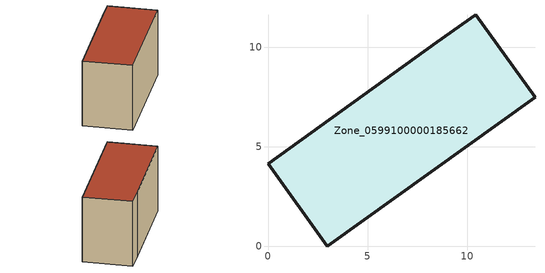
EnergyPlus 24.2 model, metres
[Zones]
Zone_0599100000185662
 floor ground (C_G): 0,4.15 8.48,10.25 10.43,11.62 13.4,7.48 2.97,0 z0
 wall outside (C_F): 8.48,10.25 0,4.15 2.97,0 13.4,7.48 10.43,11.62 8.48,10.25 z0:7.14
 roof outside (C_R): 2.97,0 13.4,7.48 10.43,11.62 8.48,10.25 0,4.15 z7.14
[BUILDING]
Pand.0599100000185662: North Axis=0; Terrain=City; Loads Convergence Tolerance Value=0.04; Temperature Convergence Tolerance Value=0.4; Solar Distribution=FullExterior; Maximum Number of Warmup Days=25; Minimum Number of Warmup Days=1
[Site:Location]
Rotterdam.The.Hague.AP_ZH_NLD Design_Conditions: Latitude=51.96; Longitude=4.45; Time Zone=1; Elevation=-4.5
[SITE:GROUNDTEMPERATURE:BUILDINGSURFACE]
18, 18, 18, 18, 18, 18, 18, 18, 18, 18, 18, 18
[MATERIAL] Thermal Absorptance=0.9; Solar Absorptance=0.7; Visible Absorptance=0.7
Name | Roughness | Thickness | Conductivity | Density | Specific Heat
G.TI.1975-1991 | MediumSmooth | 0.15 | 0.288461 | 540 | 1210
F.TI.1975-1991 | Rough | 0.3 | 0.230769 | 1920 | 840
R.TI.1975-1991 | MediumRough | 0.2 | 0.153846 | 1500 | 1000
[CONSTRUCTION]
C_G: G.TI.1975-1991
C_F: F.TI.1975-1991
C_R: R.TI.1975-1991
[ZONE]
Zone_0599100000185662: Type=1; Multiplier=1; Ceiling Height=Autocalculate; Volume=Autocalculate; Floor Area=autocalculate; Part of Total Floor Area=Yes
[ZONEINFILTRATION:DESIGNFLOWRATE]
Infil_Zone_0599100000185662: Zone or ZoneList or Space or SpaceList=Zone_0599100000185662; Schedule=AlwaysOn; Design Flow Rate Calculation Method=Flow/Area; Flow Rate per Floor Area=0.003; Constant Term Coefficient=1; Temperature Term Coefficient=0; Velocity Term Coefficient=0; Velocity Squared Term Coefficient=0
[HVACTEMPLATE:ZONE:IDEALLOADSAIRSYSTEM]
Zone_0599100000185662: Maximum Heating Supply Air Temperature=50; Minimum Cooling Supply Air Temperature=13; Maximum Heating Supply Air Humidity Ratio=0.0156; Minimum Cooling Supply Air Humidity Ratio=0.0077; Heating Limit=NoLimit; Cooling Limit=NoLimit; Dehumidification Control Type=ConstantSensibleHeatRatio; Cooling Sensible Heat Ratio=0.7; Dehumidification Setpoint=60; Humidification Control Type=None; Humidification Setpoint=30; Outdoor Air Method=None; Outdoor Air Flow Rate per Person=0.00944; Outdoor Air Flow Rate per Zone Floor Area=0; Outdoor Air Flow Rate per Zone=0; Demand Controlled Ventilation Type=None; Outdoor Air Economizer Type=NoEconomizer; Heat Recovery Type=None; Sensible Heat Recovery Effectiveness=0.7; Latent Heat Recovery Effectiveness=0.65
[ZONECONTROL:THERMOSTAT]
ThermostatControl_Zone_0599100000185662: Zone or ZoneList=Zone_0599100000185662; Control Type Schedule=DualSetpointControlType; Control 1=Thermostat_Zone_0599100000185662; Temperature Difference Between Cutout And Setpoint=0
[THERMOSTATSETPOINT:DUALSETPOINT]
Thermostat_Zone_0599100000185662: Heating Setpoint Temperature Schedule=HeatingSetpoint_Zone_0599100000185662; Cooling Setpoint Temperature Schedule=CoolingSetpoint_Zone_0599100000185662
[SCHEDULE:COMPACT]
HeatingSetpoint_Zone_0599100000185662: Through: 12/31, For: AllDays, Until: 24:00, 21
CoolingSetpoint_Zone_0599100000185662: Through: 12/31, For: AllDays, Until: 24:00, 24
DualSetpointControlType: Through: 12/31, For: AllDays, Until: 24:00, 4
AlwaysOn: Through: 12/31, For: AllDays, Until: 24:00, 1
